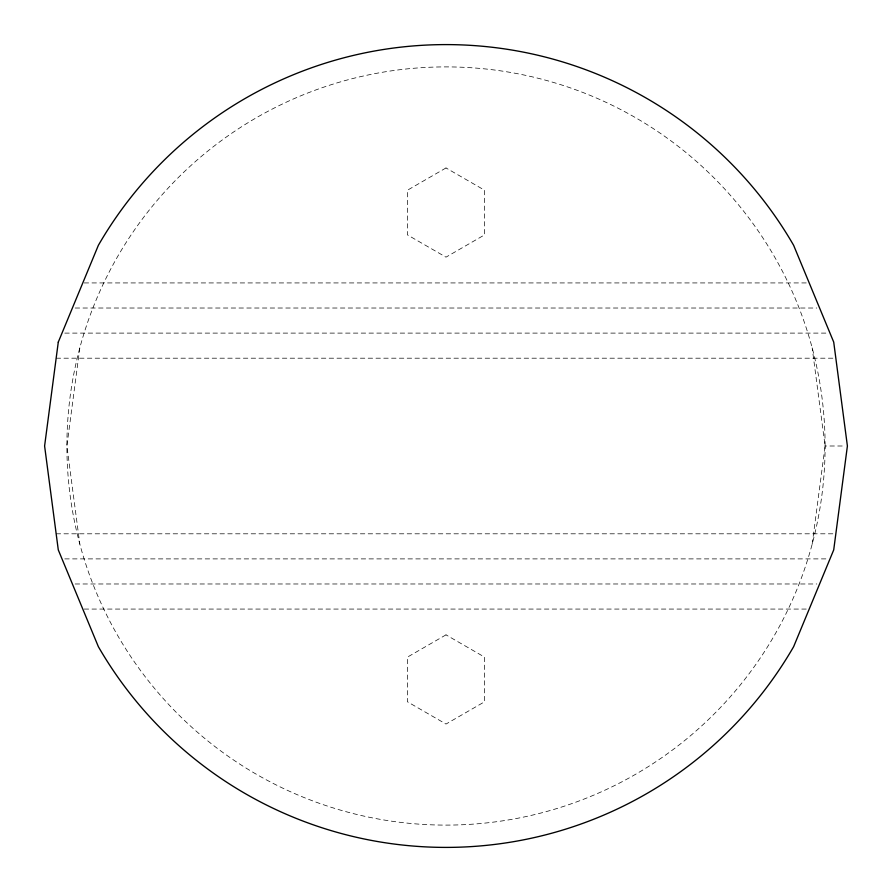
<?xml version="1.0" encoding="UTF-8"?>
<svg xmlns="http://www.w3.org/2000/svg" width="892" height="892" viewBox="0 0 892 892"><rect width="100%" height="100%" fill="white"/><g stroke="black" fill="none" stroke-linecap="round" stroke-linejoin="round"><path stroke-width="0.67" stroke-dasharray="4.46 3.34" d="M79.823 347.88L66.9 446L79.823 544.12M812.177 544.12L825.1 446L812.177 347.88M84.183 282.931L807.817 282.931M75.184 308.019L816.816 308.019M64.793 333.106L827.207 333.106M56.163 358.194L835.837 358.194M825.1 446A379.1 379.1 0 0 0 256.45 117.688A379.1 379.1 0 0 0 256.45 774.312A379.1 379.1 0 0 0 825.1 446L844.612 446M56.163 533.806L835.837 533.806M64.793 558.894L827.207 558.894M75.184 583.981L816.816 583.981M84.183 609.069L807.817 609.069M446 167.952L407.376 190.252L407.376 234.852L446 257.152L484.624 234.841L484.624 190.241L446 167.952M446 634.848L407.376 657.148L407.376 701.748L446 724.048L484.624 701.748L484.624 657.148L446 634.848"/><path stroke-width="1.34" d="M58.281 342.115L44.6 446L58.281 549.885L98.376 646.7A401.4 401.4 0 0 0 793.624 646.7L833.719 549.885L847.4 446L833.719 342.115L793.624 245.3A401.4 401.4 0 0 0 98.376 245.3L58.281 342.115"/></g></svg>
